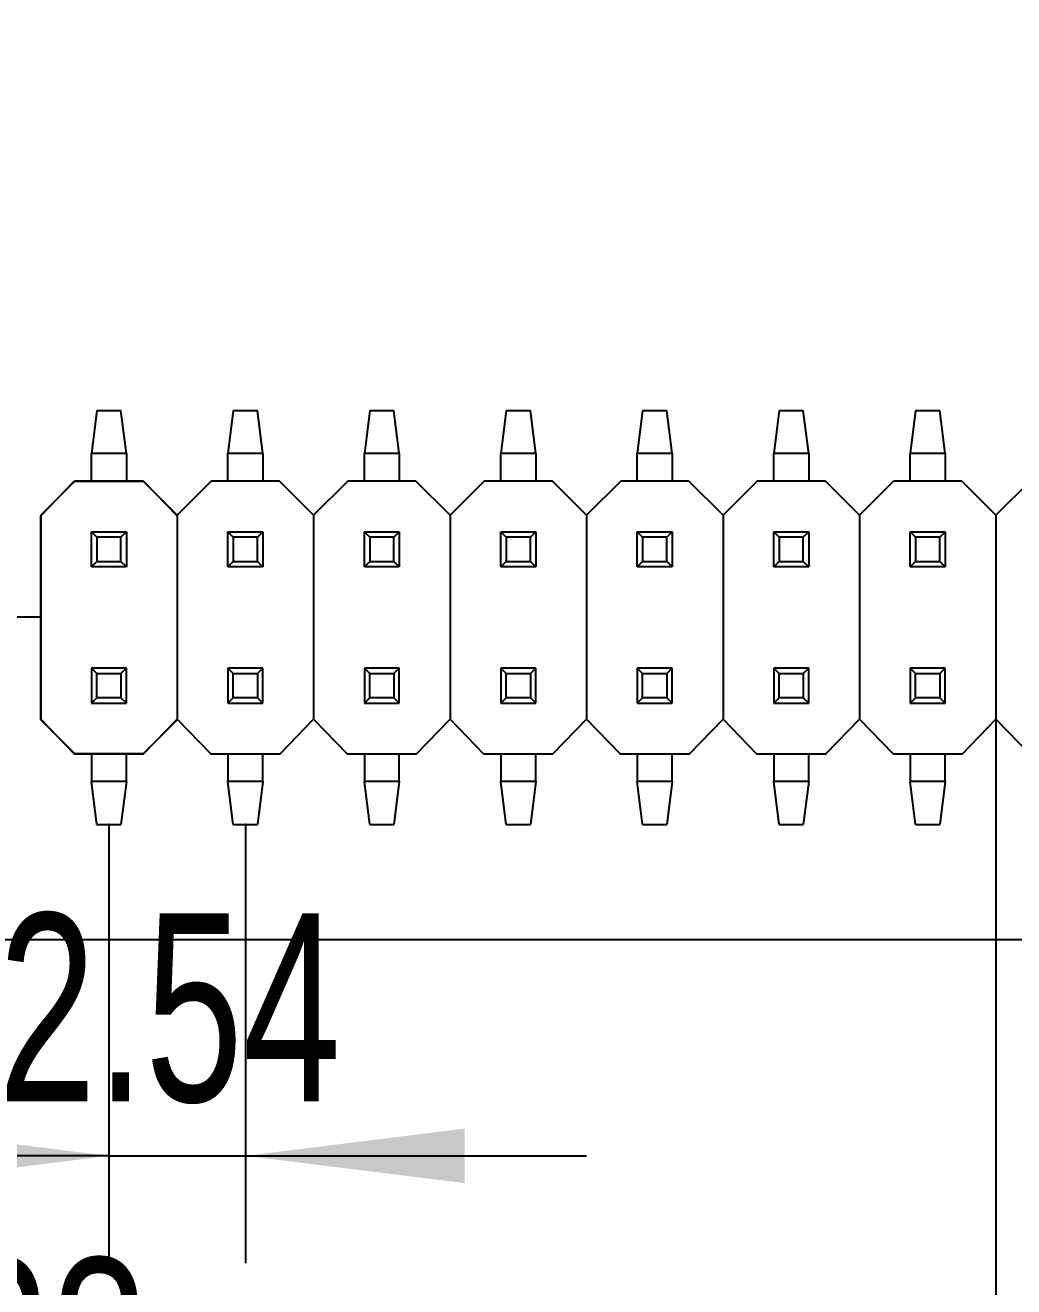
# Model space of a CAD drawing. Header units: millimetres. Extents: x 5 to 292, y 5 to 205.
# Drawn here: x 71.27 to 89.67, y 71.77 to 95.26 of the extents above; entities that cross this region are included whole.
import ezdxf

# ---------------------------------------------------------------- set-up
doc = ezdxf.new("R2010")
doc.units = ezdxf.units.MM
doc.header["$PDSIZE"] = -1
doc.layers.add('图框', color=7, linetype='Continuous')
doc.styles.add('SLDTEXTSTYLE0', font='TXT', dxfattribs={"width": 0.7})
doc.dimstyles.new('SLDDIMSTYLE1', dxfattribs={"dimtxt": 3.5, "dimasz": 4.08, "dimexe": 0, "dimexo": 0.0625, "dimgap": 0.875, "dimtad": 2, "dimrnd": 1e-09, "dimzin": 12, "dimdsep": 46, "dimtxsty": 'SLDTEXTSTYLE0', "dimsah": 1, "dimcen": 0.09, "dimadec": 0, "dimazin": 3, "dimtfac": 1, "dimtmove": 0, "dimatfit": 0, "dimfxl": 1, "dimfrac": 2, "dimtolj": 1, "dimtzin": 12, "dimarcsym": 0})
doc.dimstyles.new('SLDDIMSTYLE3', dxfattribs={"dimtxt": 3.5, "dimasz": 4.08, "dimexe": 0, "dimexo": 0.0625, "dimgap": 0.875, "dimtad": 2, "dimrnd": 1e-09, "dimzin": 12, "dimdsep": 46, "dimtxsty": 'SLDTEXTSTYLE0', "dimsah": 1, "dimcen": 0.09, "dimadec": 0, "dimazin": 3, "dimtfac": 1, "dimtofl": 0, "dimtmove": 0, "dimatfit": 3, "dimfxl": 1, "dimfrac": 2, "dimtolj": 1, "dimtzin": 12, "dimarcsym": 0})

# ---------------------------------------------------------------- blocks, each defined once
blk = doc.blocks.new('_D_2')
at = {"layer": '图框'}
for p, q in [((48.471, 84.237), (48.471, 92.113)), ((71.555, 84.237), (46.471, 84.237)), ((48.471, 84.237), (48.471, 78.232)), ((53.365, 78.232), (46.471, 78.232)), ((48.471, 78.232), (48.471, 71.882))]:
    blk.add_line(p, q, dxfattribs=at)
for points in [[(48.471, 84.237), (48.979, 88.317), (47.963, 88.317)], [(48.471, 78.232), (47.963, 74.152), (48.979, 74.152)]]:
    blk.add_solid(points, dxfattribs=at)
at = {"layer": '图框', "insert": (43.959, 85.978), "char_height": 3.5, "attachment_point": 1, "rotation": 90, "style": 'SLDTEXTSTYLE0'}
blk.add_mtext('6.01', dxfattribs=at)
blk = doc.blocks.new('_D_3')
at = {"layer": '图框'}
for p, q in [((72.825, 80.382), (72.825, 72.211)), ((75.365, 80.382), (75.365, 72.211)), ((72.825, 74.211), (66.475, 74.211)), ((72.825, 74.211), (75.365, 74.211)), ((75.365, 74.211), (81.715, 74.211))]:
    blk.add_line(p, q, dxfattribs=at)
for points in [[(72.825, 74.211), (68.745, 74.719), (68.745, 73.703)], [(75.365, 74.211), (79.445, 73.703), (79.445, 74.719)]]:
    blk.add_solid(points, dxfattribs=at)
at = {"layer": '图框', "insert": (70.765, 78.723), "char_height": 3.5, "attachment_point": 1, "rotation": 0, "style": 'SLDTEXTSTYLE0'}
blk.add_mtext('2.54', dxfattribs=at)
blk = doc.blocks.new('_D_19')
at = {"layer": '图框'}
for p, q in [((89.335, 82.337), (89.335, 65.795)), ((51.365, 80.232), (51.365, 65.795)), ((51.365, 67.795), (89.335, 67.795))]:
    blk.add_line(p, q, dxfattribs=at)
for points in [[(51.365, 67.795), (55.445, 67.287), (55.445, 68.303)], [(89.335, 67.795), (85.255, 68.303), (85.255, 67.287)]]:
    blk.add_solid(points, dxfattribs=at)
at = {"layer": '图框', "insert": (69.914, 72.307), "char_height": 3.5, "attachment_point": 1, "style": 'SLDTEXTSTYLE0'}
blk.add_mtext('38', dxfattribs=at)

msp = doc.modelspace()

# ---------------------------------------------------------------- linework, layer by layer
at = {"color": 7, "linetype": 'Continuous', "lineweight": 25}
for p, q in [((72.599, 88.082), (72.5, 87.282)), ((72.599, 88.082), (73.049, 88.082)), ((73.15, 87.282), (73.049, 88.082)), ((75.139, 88.082), (75.04, 87.282)), ((75.139, 88.082), (75.589, 88.082)), ((75.69, 87.282), (75.589, 88.082)), ((77.679, 88.082), (77.58, 87.282)), ((77.679, 88.082), (78.129, 88.082)), ((78.23, 87.282), (78.129, 88.082)), ((80.219, 88.082), (80.12, 87.282)), ((80.219, 88.082), (80.669, 88.082)), ((80.77, 87.282), (80.669, 88.082)), ((82.759, 88.082), (82.66, 87.282)), ((82.759, 88.082), (83.209, 88.082)), ((83.31, 87.282), (83.209, 88.082)), ((85.299, 88.082), (85.2, 87.282)), ((85.299, 88.082), (85.749, 88.082)), ((85.85, 87.282), (85.749, 88.082)), ((87.839, 88.082), (87.74, 87.282)), ((87.839, 88.082), (88.289, 88.082)), ((88.39, 87.282), (88.289, 88.082)), ((73.15, 87.282), (72.5, 87.282)), ((72.5, 86.772), (72.5, 87.282)), ((73.15, 87.282), (73.15, 86.772)), ((75.69, 87.282), (75.04, 87.282)), ((75.04, 86.772), (75.04, 87.282)), ((75.69, 87.282), (75.69, 86.772)), ((78.23, 87.282), (77.58, 87.282)), ((77.58, 86.772), (77.58, 87.282)), ((78.23, 87.282), (78.23, 86.772)), ((80.77, 87.282), (80.12, 87.282)), ((80.12, 86.772), (80.12, 87.282)), ((80.77, 87.282), (80.77, 86.772)), ((83.31, 87.282), (82.66, 87.282)), ((82.66, 86.772), (82.66, 87.282)), ((83.31, 87.282), (83.31, 86.772)), ((85.85, 87.282), (85.2, 87.282)), ((85.2, 86.772), (85.2, 87.282)), ((85.85, 87.282), (85.85, 86.772)), ((88.39, 87.282), (87.74, 87.282)), ((87.74, 86.772), (87.74, 87.282)), ((88.39, 87.282), (88.39, 86.772)), ((71.555, 86.127), (72.179, 86.772)), ((72.19, 86.772), (71.555, 86.137)), ((72.179, 86.772), (73.47, 86.772)), ((73.46, 86.772), (72.19, 86.772)), ((74.095, 86.137), (73.46, 86.772)), ((73.47, 86.772), (74.095, 86.127)), ((74.73, 86.772), (74.095, 86.137)), ((76, 86.772), (74.73, 86.772)), ((76.635, 86.137), (76, 86.772)), ((77.27, 86.772), (76.635, 86.137)), ((78.54, 86.772), (77.27, 86.772)), ((79.175, 86.137), (78.54, 86.772)), ((79.81, 86.772), (79.175, 86.137)), ((81.08, 86.772), (79.81, 86.772)), ((81.715, 86.137), (81.08, 86.772)), ((82.35, 86.772), (81.715, 86.137)), ((83.62, 86.772), (82.35, 86.772)), ((84.255, 86.137), (83.62, 86.772)), ((84.89, 86.772), (84.255, 86.137)), ((86.16, 86.772), (84.89, 86.772)), ((86.795, 86.137), (86.16, 86.772)), ((87.43, 86.772), (86.795, 86.137)), ((88.7, 86.772), (87.43, 86.772)), ((89.335, 86.137), (88.7, 86.772)), ((89.97, 86.772), (89.335, 86.137)), ((71.555, 86.137), (71.555, 82.337)), ((71.555, 82.327), (71.555, 86.127)), ((74.095, 86.137), (74.095, 82.337)), ((74.095, 86.127), (74.095, 82.327)), ((76.635, 86.137), (76.635, 82.337)), ((79.175, 86.137), (79.175, 82.337)), ((81.715, 86.137), (81.715, 82.337)), ((84.255, 86.137), (84.255, 82.337)), ((86.795, 86.137), (86.795, 82.337)), ((89.335, 86.137), (89.335, 82.337)), ((72.5, 85.827), (73.15, 85.827)), ((72.599, 85.727), (72.5, 85.827)), ((72.5, 85.177), (72.5, 85.827)), ((73.049, 85.727), (72.599, 85.727)), ((72.599, 85.727), (72.599, 85.277)), ((73.15, 85.827), (73.049, 85.727)), ((73.049, 85.277), (73.049, 85.727)), ((73.15, 85.827), (73.15, 85.177)), ((75.04, 85.827), (75.69, 85.827)), ((75.139, 85.727), (75.04, 85.827)), ((75.04, 85.177), (75.04, 85.827)), ((75.589, 85.727), (75.139, 85.727)), ((75.139, 85.727), (75.139, 85.277)), ((75.69, 85.827), (75.589, 85.727)), ((75.589, 85.277), (75.589, 85.727)), ((75.69, 85.827), (75.69, 85.177)), ((77.58, 85.177), (77.58, 85.827)), ((77.679, 85.727), (77.58, 85.827)), ((77.58, 85.827), (78.23, 85.827)), ((77.679, 85.727), (77.679, 85.277)), ((78.129, 85.727), (77.679, 85.727)), ((78.23, 85.827), (78.129, 85.727)), ((78.129, 85.277), (78.129, 85.727)), ((78.23, 85.827), (78.23, 85.177)), ((80.12, 85.177), (80.12, 85.827)), ((80.219, 85.727), (80.12, 85.827)), ((80.12, 85.827), (80.77, 85.827)), ((80.219, 85.727), (80.219, 85.277)), ((80.669, 85.727), (80.219, 85.727)), ((80.77, 85.827), (80.669, 85.727)), ((80.669, 85.277), (80.669, 85.727)), ((80.77, 85.827), (80.77, 85.177)), ((82.66, 85.177), (82.66, 85.827)), ((82.759, 85.727), (82.66, 85.827)), ((82.66, 85.827), (83.31, 85.827)), ((82.759, 85.727), (82.759, 85.277)), ((83.209, 85.727), (82.759, 85.727)), ((83.31, 85.827), (83.209, 85.727)), ((83.209, 85.277), (83.209, 85.727)), ((83.31, 85.827), (83.31, 85.177)), ((85.2, 85.177), (85.2, 85.827)), ((85.299, 85.727), (85.2, 85.827)), ((85.2, 85.827), (85.85, 85.827)), ((85.299, 85.727), (85.299, 85.277)), ((85.749, 85.727), (85.299, 85.727)), ((85.85, 85.827), (85.749, 85.727)), ((85.749, 85.277), (85.749, 85.727)), ((85.85, 85.827), (85.85, 85.177)), ((87.74, 85.177), (87.74, 85.827)), ((87.839, 85.727), (87.74, 85.827)), ((87.74, 85.827), (88.39, 85.827)), ((87.839, 85.727), (87.839, 85.277)), ((88.289, 85.727), (87.839, 85.727)), ((88.39, 85.827), (88.289, 85.727)), ((88.289, 85.277), (88.289, 85.727)), ((88.39, 85.827), (88.39, 85.177)), ((72.599, 85.277), (72.5, 85.177)), ((72.599, 85.277), (73.049, 85.277)), ((73.15, 85.177), (73.049, 85.277)), ((75.139, 85.277), (75.04, 85.177)), ((75.139, 85.277), (75.589, 85.277)), ((75.69, 85.177), (75.589, 85.277)), ((77.679, 85.277), (77.58, 85.177)), ((77.679, 85.277), (78.129, 85.277)), ((78.23, 85.177), (78.129, 85.277)), ((80.219, 85.277), (80.12, 85.177)), ((80.219, 85.277), (80.669, 85.277)), ((80.77, 85.177), (80.669, 85.277)), ((82.759, 85.277), (82.66, 85.177)), ((82.759, 85.277), (83.209, 85.277)), ((83.31, 85.177), (83.209, 85.277)), ((85.299, 85.277), (85.2, 85.177)), ((85.299, 85.277), (85.749, 85.277)), ((85.85, 85.177), (85.749, 85.277)), ((87.839, 85.277), (87.74, 85.177)), ((87.839, 85.277), (88.289, 85.277)), ((88.39, 85.177), (88.289, 85.277)), ((73.15, 85.177), (72.5, 85.177)), ((75.69, 85.177), (75.04, 85.177)), ((78.23, 85.177), (77.58, 85.177)), ((80.77, 85.177), (80.12, 85.177)), ((83.31, 85.177), (82.66, 85.177)), ((85.85, 85.177), (85.2, 85.177)), ((88.39, 85.177), (87.74, 85.177)), ((72.5, 83.287), (72.5, 82.637)), ((72.599, 83.187), (72.5, 83.287)), ((73.15, 83.287), (72.5, 83.287)), ((72.599, 82.737), (72.599, 83.187)), ((72.599, 83.187), (73.049, 83.187)), ((73.15, 83.287), (73.049, 83.187)), ((73.049, 83.187), (73.049, 82.737)), ((73.15, 82.637), (73.15, 83.287)), ((75.04, 83.287), (75.04, 82.637)), ((75.139, 83.187), (75.04, 83.287)), ((75.69, 83.287), (75.04, 83.287)), ((75.139, 82.737), (75.139, 83.187)), ((75.139, 83.187), (75.589, 83.187)), ((75.69, 83.287), (75.589, 83.187)), ((75.589, 83.187), (75.589, 82.737)), ((75.69, 82.637), (75.69, 83.287)), ((77.58, 83.287), (77.58, 82.637)), ((77.679, 83.187), (77.58, 83.287)), ((78.23, 83.287), (77.58, 83.287)), ((77.679, 82.737), (77.679, 83.187)), ((77.679, 83.187), (78.129, 83.187)), ((78.23, 83.287), (78.129, 83.187)), ((78.129, 83.187), (78.129, 82.737)), ((78.23, 82.637), (78.23, 83.287)), ((80.12, 83.287), (80.12, 82.637)), ((80.219, 83.187), (80.12, 83.287)), ((80.77, 83.287), (80.12, 83.287)), ((80.219, 82.737), (80.219, 83.187)), ((80.219, 83.187), (80.669, 83.187)), ((80.77, 83.287), (80.669, 83.187)), ((80.669, 83.187), (80.669, 82.737)), ((80.77, 82.637), (80.77, 83.287)), ((82.759, 83.187), (82.66, 83.287)), ((83.31, 83.287), (82.66, 83.287)), ((82.66, 83.287), (82.66, 82.637)), ((82.759, 83.187), (83.209, 83.187)), ((82.759, 82.737), (82.759, 83.187)), ((83.31, 83.287), (83.209, 83.187)), ((83.209, 83.187), (83.209, 82.737)), ((83.31, 82.637), (83.31, 83.287)), ((85.299, 83.187), (85.2, 83.287)), ((85.85, 83.287), (85.2, 83.287)), ((85.2, 83.287), (85.2, 82.637)), ((85.299, 83.187), (85.749, 83.187)), ((85.299, 82.737), (85.299, 83.187)), ((85.85, 83.287), (85.749, 83.187)), ((85.749, 83.187), (85.749, 82.737)), ((85.85, 82.637), (85.85, 83.287)), ((87.839, 83.187), (87.74, 83.287)), ((88.39, 83.287), (87.74, 83.287)), ((87.74, 83.287), (87.74, 82.637)), ((87.839, 83.187), (88.289, 83.187)), ((87.839, 82.737), (87.839, 83.187)), ((88.39, 83.287), (88.289, 83.187)), ((88.289, 83.187), (88.289, 82.737)), ((88.39, 82.637), (88.39, 83.287)), ((72.599, 82.737), (72.5, 82.637)), ((73.049, 82.737), (72.599, 82.737)), ((73.15, 82.637), (73.049, 82.737)), ((75.139, 82.737), (75.04, 82.637)), ((75.589, 82.737), (75.139, 82.737)), ((75.69, 82.637), (75.589, 82.737)), ((77.679, 82.737), (77.58, 82.637)), ((78.129, 82.737), (77.679, 82.737)), ((78.23, 82.637), (78.129, 82.737)), ((80.219, 82.737), (80.12, 82.637)), ((80.669, 82.737), (80.219, 82.737)), ((80.77, 82.637), (80.669, 82.737)), ((82.759, 82.737), (82.66, 82.637)), ((83.209, 82.737), (82.759, 82.737)), ((83.31, 82.637), (83.209, 82.737)), ((85.299, 82.737), (85.2, 82.637)), ((85.749, 82.737), (85.299, 82.737)), ((85.85, 82.637), (85.749, 82.737)), ((87.839, 82.737), (87.74, 82.637)), ((88.289, 82.737), (87.839, 82.737)), ((88.39, 82.637), (88.289, 82.737)), ((72.5, 82.637), (73.15, 82.637)), ((75.04, 82.637), (75.69, 82.637)), ((77.58, 82.637), (78.23, 82.637)), ((80.12, 82.637), (80.77, 82.637)), ((82.66, 82.637), (83.31, 82.637)), ((85.2, 82.637), (85.85, 82.637)), ((87.74, 82.637), (88.39, 82.637)), ((71.555, 82.337), (72.179, 81.692)), ((72.19, 81.692), (71.555, 82.327)), ((74.095, 82.327), (73.46, 81.692)), ((73.47, 81.692), (74.095, 82.337)), ((74.095, 82.337), (74.719, 81.692)), ((76.01, 81.692), (76.635, 82.337)), ((76.635, 82.337), (77.259, 81.692)), ((78.55, 81.692), (79.175, 82.337)), ((79.175, 82.337), (79.799, 81.692)), ((81.09, 81.692), (81.715, 82.337)), ((81.715, 82.337), (82.339, 81.692)), ((83.63, 81.692), (84.255, 82.337)), ((84.255, 82.337), (84.879, 81.692)), ((86.17, 81.692), (86.795, 82.337)), ((86.795, 82.337), (87.419, 81.692)), ((88.71, 81.692), (89.335, 82.337)), ((89.335, 82.337), (89.959, 81.692)), ((72.179, 81.692), (73.47, 81.692)), ((73.46, 81.692), (72.19, 81.692)), ((72.5, 81.692), (72.5, 81.182)), ((73.15, 81.182), (73.15, 81.692)), ((74.719, 81.692), (76.01, 81.692)), ((75.04, 81.692), (75.04, 81.182)), ((75.69, 81.182), (75.69, 81.692)), ((77.259, 81.692), (78.55, 81.692)), ((77.58, 81.692), (77.58, 81.182)), ((78.23, 81.182), (78.23, 81.692)), ((79.799, 81.692), (81.09, 81.692)), ((80.12, 81.692), (80.12, 81.182)), ((80.77, 81.182), (80.77, 81.692)), ((82.339, 81.692), (83.63, 81.692)), ((82.66, 81.692), (82.66, 81.182)), ((83.31, 81.182), (83.31, 81.692)), ((84.879, 81.692), (86.17, 81.692)), ((85.2, 81.692), (85.2, 81.182)), ((85.85, 81.182), (85.85, 81.692)), ((87.419, 81.692), (88.71, 81.692)), ((87.74, 81.692), (87.74, 81.182)), ((88.39, 81.182), (88.39, 81.692)), ((73.15, 81.182), (72.5, 81.182)), ((72.599, 80.382), (72.5, 81.182)), ((73.15, 81.182), (73.049, 80.382)), ((75.69, 81.182), (75.04, 81.182)), ((75.139, 80.382), (75.04, 81.182)), ((75.69, 81.182), (75.589, 80.382)), ((78.23, 81.182), (77.58, 81.182)), ((77.679, 80.382), (77.58, 81.182)), ((78.23, 81.182), (78.129, 80.382)), ((80.77, 81.182), (80.12, 81.182)), ((80.219, 80.382), (80.12, 81.182)), ((80.77, 81.182), (80.669, 80.382)), ((83.31, 81.182), (82.66, 81.182)), ((82.759, 80.382), (82.66, 81.182)), ((83.31, 81.182), (83.209, 80.382)), ((85.85, 81.182), (85.2, 81.182)), ((85.299, 80.382), (85.2, 81.182)), ((85.85, 81.182), (85.749, 80.382)), ((88.39, 81.182), (87.74, 81.182)), ((87.839, 80.382), (87.74, 81.182)), ((88.39, 81.182), (88.289, 80.382)), ((72.599, 80.382), (73.049, 80.382)), ((75.139, 80.382), (75.589, 80.382)), ((77.679, 80.382), (78.129, 80.382)), ((80.219, 80.382), (80.669, 80.382)), ((82.759, 80.382), (83.209, 80.382)), ((85.299, 80.382), (85.749, 80.382)), ((87.839, 80.382), (88.289, 80.382)), ((125.365, 78.232), (53.365, 78.232))]:
    msp.add_line(p, q, dxfattribs=at)
at = {"layer": '图框'}
for p in [(71.555, 84.237), (72.825, 80.382), (75.365, 80.382)]:
    msp.add_point(p, dxfattribs=at)

# ---------------------------------------------------------------- dimensions: what is measured, and where the dimension line sits
for base, p1, p2, angle, picture, middle in [((48.4706828, 78.2322756), (71.5545006, 84.237276), (53.3645038, 78.2322756), 90, '_D_2', (48.4706828, 89.0458472)), ((75.365, 74.211), (72.825, 80.382), (75.365, 80.382), 0, '_D_3', (73.835, 74.211))]:
    dim = msp.add_linear_dim(base=base, p1=p1, p2=p2, angle=angle, dimstyle='SLDDIMSTYLE1', dxfattribs=at)
    dim.commit()
    dim.dimension.update_dxf_attribs({"geometry": picture, "text_midpoint": middle, "dimtype": 160})
dim = msp.add_linear_dim(base=(89.335, 67.795), p1=(51.365, 80.232), p2=(89.335, 82.337), dimstyle='SLDDIMSTYLE3', dxfattribs=at)
dim.commit()
dim.dimension.update_dxf_attribs({"geometry": '_D_19', "text_midpoint": (71.448, 67.795), "dimtype": 160})

doc.saveas('drawing.dxf')
